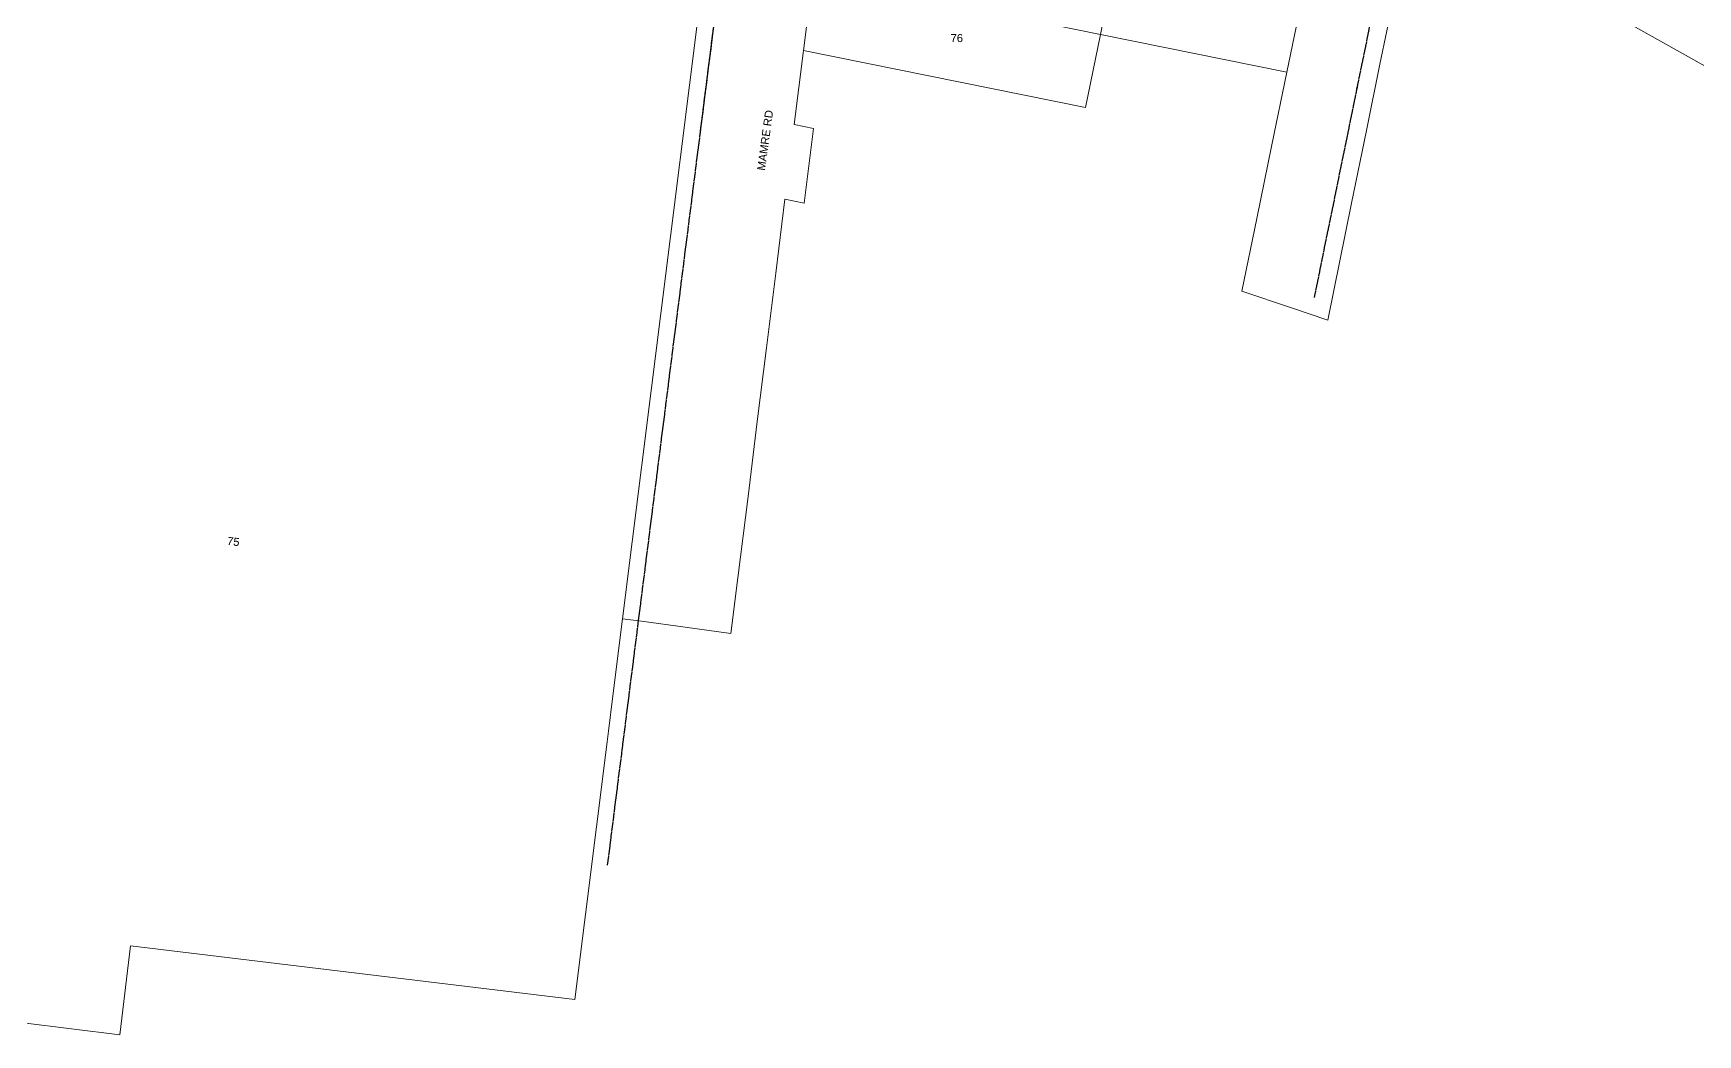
# Model space of a CAD drawing. Header units: metres. Extents: x 291879 to 294448, y 6259965 to 6261176.
# Drawn here: x 293539.7 to 293914, y 6259964.9 to 6260190.2 of the extents above; entities that cross this region are included whole.
import ezdxf

# ---------------------------------------------------------------- set-up
doc = ezdxf.new("R2010")
doc.units = ezdxf.units.M
doc.linetypes.add('Cable Exist OH', pattern=[1, 1, 0])
doc.layers.add('Cadastre Land Parcels_SP_EXT', color=9, linetype='Continuous', lineweight=5)
doc.layers.add('Cadastre Roads_SP_EXT', color=9, linetype='Continuous', lineweight=5)
for name, color, linetype in [('Mains_HV_EXT', 7, 'Continuous'), ('Mains_LV_EXT', 7, 'Continuous'), ('Mains_SL_EXT', 7, 'Continuous')]:
    doc.layers.add(name, color=color, linetype=linetype)
doc.styles.get("Standard").update_dxf_attribs({"font": 'arial.ttf'})

msp = doc.modelspace()

# ---------------------------------------------------------------- linework, layer by layer
at = {"layer": 'Cadastre Land Parcels_SP_EXT', "linetype": 'Continuous'}
for points in [[(293642.97, 6260279.53), (293509.32, 6260295.5), (293504.87, 6260292.01), (293474.02, 6260036.89), (293466.67, 6259976.08), (293501.92, 6259971.75), (293502.84, 6259971.63), (293526.47, 6259968.91), (293559.19, 6259964.89), (293561.6, 6259984.86), (293661.54, 6259972.78), (293668.81, 6260030.82), (293669.1, 6260033.18), (293670.09, 6260041.12), (293672.26, 6260058.48), (293689.49, 6260195.81), (293633.61, 6260202.96), (293642.97, 6260279.53)], [(293783.06, 6260206.17), (293717.05, 6260219.36), (293715.02, 6260203.1), (293779.73, 6260189.93), (293783.06, 6260206.17)], [(293935.89, 6260178.48), (293911.77, 6260217.68), (293896.72, 6260220.74), (293890.85, 6260221.92), (293887.51, 6260205.5), (293886.25, 6260199.38), (293922.51, 6260178.94), (293922.98, 6260181.1), (293935.89, 6260178.48)], [(293824.99, 6260197.81), (293783.06, 6260206.17), (293779.73, 6260189.93), (293821.64, 6260181.42), (293824.99, 6260197.81)], [(293779.73, 6260189.93), (293715.02, 6260203.1), (293712.93, 6260186.29), (293776.35, 6260173.5), (293779.73, 6260189.93)]]:
    msp.add_lwpolyline(points, close=True, dxfattribs=at)
at = {"layer": 'Cadastre Roads_SP_EXT', "linetype": 'Continuous'}
msp.add_lwpolyline([(293857.74, 6260257.55), (293849.46, 6260258.81), (293837.91, 6260260.55), (293831.81, 6260230.86), (293828.39, 6260214.33), (293824.99, 6260197.81), (293821.64, 6260181.42), (293818.28, 6260165.07), (293814.88, 6260148.53), (293811.52, 6260132.15), (293822.66, 6260128.42), (293830.84, 6260125.68), (293836.2, 6260151.95), (293839.54, 6260168.31), (293842.58, 6260183.2), (293845.67, 6260198.34), (293848.72, 6260213.3), (293852.07, 6260229.74), (293857.74, 6260257.55)], close=True, dxfattribs=at)
msp.add_lwpolyline([(293689.49, 6260195.81), (293672.26, 6260058.48), (293676.47, 6260057.91), (293686.3, 6260056.57), (293696.6, 6260055.17), (293698.15, 6260067.64), (293698.16, 6260067.71), (293700.46, 6260085.96), (293702.54, 6260102.88), (293704.6, 6260119.41), (293706.69, 6260136.2), (293708.76, 6260152.87), (293713.11, 6260151.99), (293715.2, 6260168.79), (293715.2, 6260168.79), (293710.86, 6260169.68), (293712.93, 6260186.29), (293715.02, 6260203.1)], dxfattribs=at)
at = {"layer": 'Mains_HV_EXT', "linetype": 'Cable Exist OH'}
msp.add_lwpolyline([(293668.88, 6260003.01), (293702.01, 6260264.78)], dxfattribs=at)
at = {"layer": 'Mains_LV_EXT', "linetype": 'Cable Exist OH'}
for points in [[(293689.66, 6260167.17), (293695.82, 6260215.84), (293702.01, 6260264.78)], [(293844.79, 6260214.16), (293836.7, 6260174.48)]]:
    msp.add_lwpolyline(points, dxfattribs=at)
at = {"layer": 'Mains_SL_EXT', "linetype": 'Cable Exist OH'}
for points in [[(293689.66, 6260167.17), (293695.81, 6260215.87)], [(293844.79, 6260214.16), (293836.64, 6260174.22), (293827.77, 6260130.74)]]:
    msp.add_lwpolyline(points, dxfattribs=at)

# ---------------------------------------------------------------- texts
at = {"layer": 'Cadastre Land Parcels_SP_EXT'}
msp.add_text('76', height=1.8, dxfattribs=at).set_placement((293746.01, 6260188.2))
msp.add_text('75', height=1.8, rotation=353.0515, dxfattribs=at).set_placement((293583.22, 6260075.13))
at = {"layer": 'Cadastre Roads_SP_EXT'}
msp.add_text('MAMRE RD', height=1.8, rotation=82.161, dxfattribs=at).set_placement((293704.26, 6260159.21))

doc.saveas('drawing.dxf')
